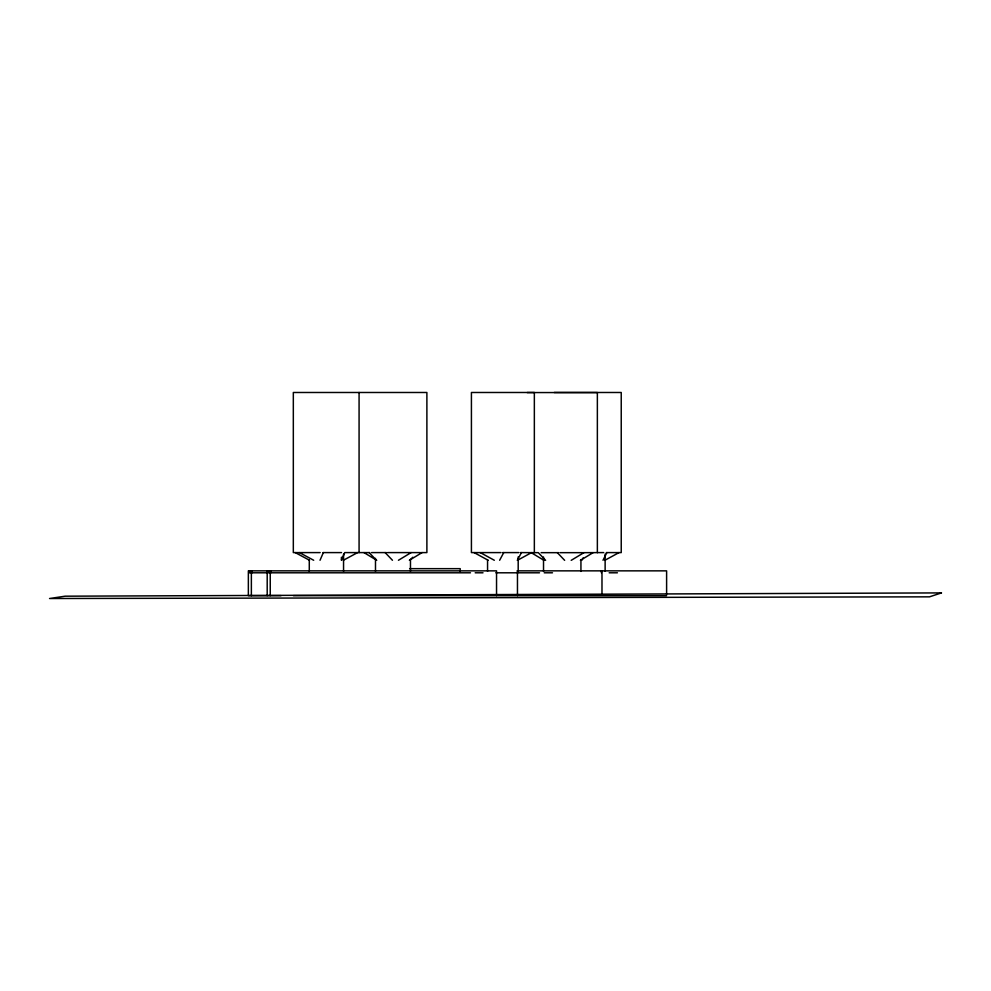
<?xml version="1.0" encoding="UTF-8"?>
<svg xmlns="http://www.w3.org/2000/svg" width="991" height="991" viewBox="0 0 991 991"><rect width="100%" height="100%" fill="white"/><g stroke="black" fill="none" stroke-linecap="round" stroke-linejoin="round"><path stroke-width="1.49" d="M320.031 560.262L323.339 552.594M517.364 560.262L521.452 552.594M581.841 560.262L583.117 557.896M603.011 560.262L606.864 552.594M499.637 560.262L503.738 552.594M409.717 560.262L412.838 557.227M398.444 560.262L411.141 552.594M409.382 560.262L422.079 552.594M571.2 560.336L583.91 552.668M580.392 560.336L593.101 552.668M517.525 560.262L531.585 552.594M604.906 560.262L619.041 552.594M343.357 560.262L357.627 552.594M554.18 392.486L621.233 392.486L621.233 552.594L606.319 552.594M527.125 392.56L597.362 392.56L597.362 552.668M320.167 552.594L293.324 552.594L293.324 392.486L426.886 392.486L426.886 552.594L421.348 552.594M323.066 552.594L341.548 552.594M369.631 552.594L344.719 552.594L341.412 560.262L341.412 557.202M371.575 552.594L386.416 552.594M387.58 552.594L420.457 552.594M480.647 552.594L471.419 552.594L471.419 392.486L534.347 392.486L534.347 552.594M481.168 552.594L501.062 552.594M502.648 552.594L518.776 552.594M520.337 552.594L538.324 552.668L545.62 560.336M541.136 552.668L558.751 552.668M560.163 552.668L582.522 552.668M583.241 552.668L603.73 552.594M409.605 568.661L460.196 568.661L460.196 571.411M517.191 570.853L666.609 570.853L666.609 594.204M267.384 572.798L248.976 572.798L248.976 570.853M470.465 572.798L267.818 572.798L267.818 570.853M475.197 572.798L483.001 572.798M495.896 572.798L539.5 572.798M544.245 572.798L552.482 572.798M609.168 572.798L617.418 572.798M281.035 595.665L248.357 595.665L248.357 570.853L496.541 570.853L496.541 595.665M293.373 595.665L666.609 595.665M309.526 560.262L295.256 552.594M494.323 560.262L480.263 552.594M488.179 560.262L474.119 552.594M299.418 552.594L313.689 560.262M376.691 560.262L363.994 552.594M531.263 552.668L543.972 560.336M564.647 560.336L557.351 552.668M376.444 560.262L369.147 552.594M385.152 552.594L392.448 560.262M605.129 554.043L605.129 571.349M601.983 570.853L601.983 594.204M601.364 570.853L601.364 572.798M580.937 559.89L580.937 571.423M543.526 557.004L543.526 571.423M518.194 556.93L518.194 571.349M517.463 570.853L517.463 595.665M487.56 559.816L487.56 571.349M410.472 559.816L410.472 571.349M375.49 558.367L375.49 571.349M359.076 392.486L359.076 552.594M343.555 554.043L343.555 571.349M309.279 559.816L309.279 571.349M270.865 570.853L270.865 572.798M270.246 570.853L270.246 595.665M267.198 570.853L267.198 595.665M251.987 570.853L251.987 572.798M251.367 570.853L251.367 595.665M941.45 592.903L929.496 596.842L49.55 598.514L65.183 596.186L941.45 592.903"/></g></svg>
